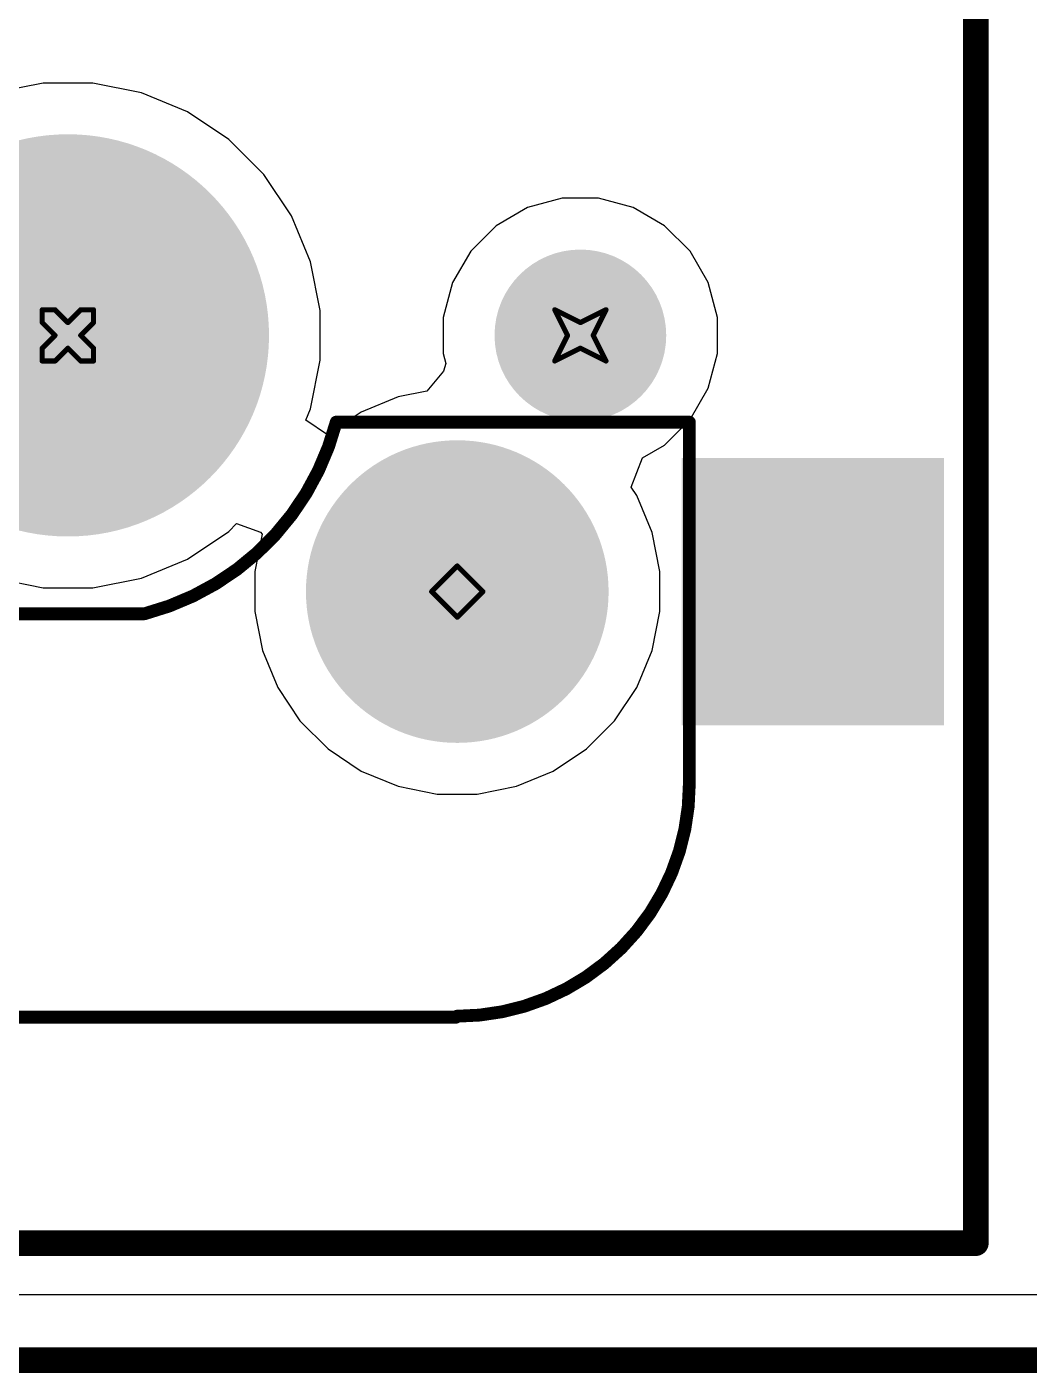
# Model space of a CAD drawing. Header units: inches. Extents: x 0 to 386, y 0 to 148.
# Drawn here: x 30.68 to 40.62, y 50.37 to 63.72 of the extents above; entities that cross this region are included whole.
import ezdxf

# ---------------------------------------------------------------- set-up
doc = ezdxf.new("R2010")
doc.units = ezdxf.units.IN
for name, color, linetype in [('Bottom Layer', 5, 'Continuous'), ('Bottom Overlay', 54, 'Continuous'), ('Bottom Paste', 16, 'Continuous'), ('Bottom Solder', 6, 'Continuous'), ('Drill Drawing', 1, 'Continuous'), ('Pad Holes', 156, 'Continuous'), ('Top Layer', 1, 'Continuous'), ('Top Overlay', 2, 'Continuous'), ('Top Solder', 216, 'Continuous')]:
    doc.layers.add(name, color=color, linetype=linetype)

# ---------------------------------------------------------------- blocks, each defined once
blk = doc.blocks.new('CPG151101S11_16_B_12')
at = {"layer": 'Bottom Layer'}
for points in [[(5.4750081, 3.8150038), (7.975003099999999, 3.8150038), (7.975003099999999, 1.2649962), (5.4750081, 1.2649962)], [(-7.975003099999999, 1.2750038), (-5.4750081, 1.2750038), (-5.4750081, -1.2750038), (-7.975003099999999, -1.2750038)]]:
    blk.add_hatch(color=5, dxfattribs=at).paths.add_polyline_path(points)
at = {"layer": 'Bottom Paste'}
for points in [[(5.4750081, 3.8150038), (7.975003099999999, 3.8150038), (7.975003099999999, 1.2649962), (5.4750081, 1.2649962)], [(-7.975003099999999, 1.2750038), (-5.4750081, 1.2750038), (-5.4750081, -1.2750038), (-7.975003099999999, -1.2750038)]]:
    blk.add_hatch(color=16, dxfattribs=at).paths.add_polyline_path(points)
at = {"layer": 'Bottom Solder'}
for points in [[(5.4249955, 3.8650164), (8.025015699999999, 3.8650164), (8.025015699999999, 1.2149836), (5.4249955, 1.2149836)], [(-8.025015699999999, 1.3250164), (-5.4249955, 1.3250164), (-5.4249955, -1.3250164), (-8.025015699999999, -1.3250164)]]:
    blk.add_hatch(color=6, dxfattribs=at).paths.add_polyline_path(points)
h = blk.add_hatch(color=6, dxfattribs=at)
edge = h.paths.add_edge_path()
edge.add_arc((3.199892, 2.54), 0.1016, 0, 360)
h = blk.add_hatch(color=6, dxfattribs=at)
edge = h.paths.add_edge_path()
edge.add_arc((-3.199892, 0), 0.1016, 0, 360)
h = blk.add_hatch(color=6, dxfattribs=at)
edge = h.paths.add_edge_path()
edge.add_arc((-4.420108, -2.54), 0.1016, 0, 360)
h = blk.add_hatch(color=6, dxfattribs=at)
edge = h.paths.add_edge_path()
edge.add_arc((0.6598919999999999, -2.54), 0.1016, 0, 360)
h = blk.add_hatch(color=6, dxfattribs=at)
edge = h.paths.add_edge_path()
edge.add_arc((5.739891999999999, -2.54), 0.1016, 0, 360)
at = {"layer": 'Pad Holes'}
h = blk.add_hatch(color=7, dxfattribs=at)
edge = h.paths.add_edge_path()
edge.add_arc((3.199892, 2.54), 1.499997, 0, 360)
h = blk.add_hatch(color=7, dxfattribs=at)
edge = h.paths.add_edge_path()
edge.add_arc((-3.199892, 0), 1.499997, 0, 360)
h = blk.add_hatch(color=7, dxfattribs=at)
edge = h.paths.add_edge_path()
edge.add_arc((0.6598919999999999, -2.54), 1.9939, 0, 360)
h = blk.add_hatch(color=7, dxfattribs=at)
edge = h.paths.add_edge_path()
edge.add_arc((-4.420108, -2.54), 0.8509, 0, 360)
h = blk.add_hatch(color=7, dxfattribs=at)
edge = h.paths.add_edge_path()
edge.add_arc((5.739891999999999, -2.54), 0.8509, 0, 360)
at = {"layer": 'Top Solder'}
h = blk.add_hatch(color=216, dxfattribs=at)
edge = h.paths.add_edge_path()
edge.add_arc((3.199892, 2.54), 0.1016, 0, 360)
h = blk.add_hatch(color=216, dxfattribs=at)
edge = h.paths.add_edge_path()
edge.add_arc((-3.199892, 0), 0.1016, 0, 360)
h = blk.add_hatch(color=216, dxfattribs=at)
edge = h.paths.add_edge_path()
edge.add_arc((-4.420108, -2.54), 0.1016, 0, 360)
h = blk.add_hatch(color=216, dxfattribs=at)
edge = h.paths.add_edge_path()
edge.add_arc((0.6598919999999999, -2.54), 0.1016, 0, 360)
h = blk.add_hatch(color=216, dxfattribs=at)
edge = h.paths.add_edge_path()
edge.add_arc((5.739891999999999, -2.54), 0.1016, 0, 360)
at = {"layer": 'Bottom Overlay'}
for points in [[(-5.499989, 1.9063716, 0.127, 0.127, -0.4142135623730951), (-3.1963614, 4.209999199999999, 0.127, 0.127, 0)], [(5.499989, 4.2200068, 0.127, 0.127, 0), (-3.1863538, 4.2200068, 0.127, 0.127, 0)], [(5.499989, 4.2200068, 0.127, 0.127, -0.4142135623730951), (5.4899814, 4.209999199999999, 0.127, 0.127, 0)], [(5.499989, 4.2200068, 0.127, 0.127, 0), (5.499989, 4.046143799999999, 0.127, 0.127, 0)], [(-5.499989, 1.9063716, 0.127, 0.127, 0), (-5.499989, -1.5061438, 0.127, 0.127, 0)], [(5.499989, 1.0338562, 0.127, 0.127, 0), (5.499989, 0.4700016, 0.127, 0.127, 0)], [(5.5000144, 0.4699508, 0.127, 0.127, 0), (5.499989, 0.4700016, 0.127, 0.127, 0)], [(5.5000144, 0.4699508, 0.127, 0.127, 0), (5.5000144, 0.2200148, 0.127, 0.127, 0)], [(-1.99999854, -1.67998394, 0.127, 0.127, -0.2716855530014931), (-0.09999725999999999, 0.22001734, 0.127, 0.127, 0)], [(0.1500124, 0.2200148, 0.127, 0.127, 0), (-0.0999998, 0.2200148, 0.127, 0.127, 0)], [(1.1900154, 0.2200148, 0.127, 0.127, 0), (0.1500124, 0.2200148, 0.127, 0.127, 0)], [(5.5000144, 0.2200148, 0.127, 0.127, 0), (1.1900154, 0.2200148, 0.127, 0.127, 0)], [(-5.499989, -1.5061438, 0.127, 0.127, 0), (-5.499989, -1.6799814, 0.127, 0.127, 0)], [(-1.999996, -1.6799814, 0.127, 0.127, 0), (-5.499989, -1.6799814, 0.127, 0.127, 0)]]:
    blk.add_lwpolyline(points, format="xyseb", dxfattribs=at)
for points in [[(-3.2281114, 4.209999199999999, 0.0635, 0.0635, 1), (-3.1646114, 4.209999199999999, 0.0635, 0.0635, 1)], [(-3.2181038, 4.2200068, 0.0635, 0.0635, 1), (-3.1546038, 4.2200068, 0.0635, 0.0635, 1)], [(5.4582314, 4.209999199999999, 0.0635, 0.0635, 1), (5.521731399999999, 4.209999199999999, 0.0635, 0.0635, 1)], [(5.468239, 4.2200068, 0.0635, 0.0635, 1), (5.531739, 4.2200068, 0.0635, 0.0635, 1)], [(5.468239, 4.2200068, 0.0635, 0.0635, 1), (5.531739, 4.2200068, 0.0635, 0.0635, 1)], [(5.468239, 4.2200068, 0.0635, 0.0635, 1), (5.531739, 4.2200068, 0.0635, 0.0635, 1)], [(5.468239, 4.046143799999999, 0.0635, 0.0635, 1), (5.531739, 4.046143799999999, 0.0635, 0.0635, 1)], [(-5.531739, 1.9063716, 0.0635, 0.0635, 1), (-5.468239, 1.9063716, 0.0635, 0.0635, 1)], [(-5.531739, 1.9063716, 0.0635, 0.0635, 1), (-5.468239, 1.9063716, 0.0635, 0.0635, 1)], [(5.468239, 1.0338562, 0.0635, 0.0635, 1), (5.531739, 1.0338562, 0.0635, 0.0635, 1)], [(5.468239, 0.4700016, 0.0635, 0.0635, 1), (5.531739, 0.4700016, 0.0635, 0.0635, 1)], [(5.468239, 0.4700016, 0.0635, 0.0635, 1), (5.531739, 0.4700016, 0.0635, 0.0635, 1)], [(5.4682644, 0.4699508, 0.0635, 0.0635, 1), (5.5317644, 0.4699508, 0.0635, 0.0635, 1)], [(5.4682644, 0.4699508, 0.0635, 0.0635, 1), (5.5317644, 0.4699508, 0.0635, 0.0635, 1)], [(-0.1317498, 0.2200148, 0.0635, 0.0635, 1), (-0.0682498, 0.2200148, 0.0635, 0.0635, 1)], [(-0.13174726, 0.22001734, 0.0635, 0.0635, 1), (-0.06824725999999999, 0.22001734, 0.0635, 0.0635, 1)], [(0.1182624, 0.2200148, 0.0635, 0.0635, 1), (0.1817624, 0.2200148, 0.0635, 0.0635, 1)], [(0.1182624, 0.2200148, 0.0635, 0.0635, 1), (0.1817624, 0.2200148, 0.0635, 0.0635, 1)], [(1.1582654, 0.2200148, 0.0635, 0.0635, 1), (1.2217654, 0.2200148, 0.0635, 0.0635, 1)], [(1.1582654, 0.2200148, 0.0635, 0.0635, 1), (1.2217654, 0.2200148, 0.0635, 0.0635, 1)], [(5.4682644, 0.2200148, 0.0635, 0.0635, 1), (5.5317644, 0.2200148, 0.0635, 0.0635, 1)], [(5.4682644, 0.2200148, 0.0635, 0.0635, 1), (5.5317644, 0.2200148, 0.0635, 0.0635, 1)], [(-5.531739, -1.5061438, 0.0635, 0.0635, 1), (-5.468239, -1.5061438, 0.0635, 0.0635, 1)], [(-5.531739, -1.5061438, 0.0635, 0.0635, 1), (-5.468239, -1.5061438, 0.0635, 0.0635, 1)], [(-5.531739, -1.6799814, 0.0635, 0.0635, 1), (-5.468239, -1.6799814, 0.0635, 0.0635, 1)], [(-5.531739, -1.6799814, 0.0635, 0.0635, 1), (-5.468239, -1.6799814, 0.0635, 0.0635, 1)], [(-2.03174854, -1.67998394, 0.0635, 0.0635, 1), (-1.96824854, -1.67998394, 0.0635, 0.0635, 1)], [(-2.031746, -1.6799814, 0.0635, 0.0635, 1), (-1.968246, -1.6799814, 0.0635, 0.0635, 1)]]:
    blk.add_lwpolyline(points, format="xyseb", close=True, dxfattribs=at)

msp = doc.modelspace()

# ---------------------------------------------------------------- linework, layer by layer
at = {"layer": 'Bottom Layer'}
for p, q in [((30.84369243999999, 63.16191076), (30.36033044, 63.06576413999999)), ((31.33652356, 63.16191076), (30.84369243999999, 63.16191076)), ((31.81988556, 63.06576413999999), (31.33652356, 63.16191076)), ((32.27520088, 62.8771666), (31.81988556, 63.06576413999999)), ((32.68497654, 62.60336221999999), (32.27520088, 62.8771666)), ((33.03345946, 62.25487929999999), (32.68497654, 62.60336221999999)), ((33.30726384, 61.84510364), (33.03345946, 62.25487929999999)), ((35.64559292, 61.92630236), (35.33572562, 61.7474)), ((35.99120564, 62.01891076), (35.64559292, 61.92630236)), ((36.34901035999999, 62.01891076), (35.99120564, 62.01891076)), ((36.69462308, 61.92630236), (36.34901035999999, 62.01891076)), ((37.00449037999999, 61.7474), (36.69462308, 61.92630236)), ((33.49586138, 61.38978832), (33.30726384, 61.84510364)), ((35.33572562, 61.7474), (35.08271876, 61.49439314)), ((37.25749724, 61.49439314), (37.00449037999999, 61.7474)), ((35.08271876, 61.49439314), (34.9038164, 61.18452583999999)), ((37.43639959999999, 61.18452583999999), (37.25749724, 61.49439314)), ((33.59200799999999, 60.90642631999999), (33.49586138, 61.38978832)), ((34.9038164, 61.18452583999999), (34.811208, 60.83891312)), ((37.529008, 60.83891312), (37.43639959999999, 61.18452583999999)), ((33.59200799999999, 60.4135952), (33.59200799999999, 60.90642631999999)), ((34.811208, 60.83891312), (34.811208, 60.4811084)), ((37.529008, 60.4811084), (37.529008, 60.83891312)), ((34.811208, 60.4811084), (34.83776116, 60.3820103)), ((37.43639959999999, 60.13549568), (37.529008, 60.4811084)), ((33.49586138, 59.9302332), (33.59200799999999, 60.4135952)), ((34.83776116, 60.3820103), (34.81234846, 60.30663325999999)), ((34.81234846, 60.30663325999999), (34.64838892, 60.1073728)), ((34.64838892, 60.1073728), (34.3641807, 60.05084002)), ((37.25749724, 59.82562838), (37.43639959999999, 60.13549568)), ((33.44968164, 59.81874752), (33.49586138, 59.9302332)), ((34.3641807, 60.05084002), (33.99874836, 59.8994738)), ((33.66501521999999, 59.67486921999999), (33.44968164, 59.81874752)), ((33.99874836, 59.8994738), (33.66986916, 59.67972316)), ((37.00449037999999, 59.57262152), (37.25749724, 59.82562838)), ((33.66986916, 59.67972316), (33.66501521999999, 59.67486921999999)), ((36.7845975, 59.44566724), (37.00449037999999, 59.57262152)), ((36.67380778, 59.15428606), (36.7845975, 59.44566724)), ((36.72935503999999, 59.07115439999999), (36.67380778, 59.15428606)), ((36.88072125999999, 58.70572205999999), (36.72935503999999, 59.07115439999999)), ((32.68497654, 58.7166593), (32.76235256, 58.79403532)), ((32.76235256, 58.79403532), (32.99971048, 58.70952444)), ((32.27520088, 58.44285491999999), (32.68497654, 58.7166593)), ((33.01553976, 58.68801064), (32.941895, 58.31778023999999)), ((32.99971048, 58.70952444), (33.01553976, 58.68801064)), ((36.957889, 58.31778023999999), (36.88072125999999, 58.70572205999999)), ((31.81988556, 58.25425738), (32.27520088, 58.44285491999999)), ((30.36033044, 58.25425738), (30.84369243999999, 58.15811075999999)), ((31.33652356, 58.15811075999999), (31.81988556, 58.25425738)), ((32.941895, 58.31778023999999), (32.941895, 57.92224127999999)), ((36.957889, 57.92224127999999), (36.957889, 58.31778023999999)), ((30.84369243999999, 58.15811075999999), (31.33652356, 58.15811075999999)), ((32.941895, 57.92224127999999), (33.01906274, 57.53429945999999)), ((36.88072125999999, 57.53429945999999), (36.957889, 57.92224127999999)), ((33.01906274, 57.53429945999999), (33.17042896, 57.16886711999999)), ((36.72935503999999, 57.16886711999999), (36.88072125999999, 57.53429945999999)), ((33.17042896, 57.16886711999999), (33.3901796, 56.83998792)), ((36.5096044, 56.83998792), (36.72935503999999, 57.16886711999999)), ((33.3901796, 56.83998792), (33.66986916, 56.56029836)), ((36.22991484, 56.56029836), (36.5096044, 56.83998792)), ((33.66986916, 56.56029836), (33.99874836, 56.34054772)), ((35.90103564, 56.34054772), (36.22991484, 56.56029836)), ((33.99874836, 56.34054772), (34.3641807, 56.1891815)), ((35.5356033, 56.1891815), (35.90103564, 56.34054772)), ((34.3641807, 56.1891815), (34.75212252, 56.11201376)), ((35.14766148, 56.11201376), (35.5356033, 56.1891815)), ((34.75212252, 56.11201376), (35.14766148, 56.11201376)), ((61.57187583999999, 51.14644329999999), (23.12309574, 51.14644329999999))]:
    msp.add_line(p, q, dxfattribs=at)
msp.add_lwpolyline([(23.12309574, 50.49900237999999, 0.254, 0.254, 0), (108.89492318, 50.49900237999999, 0.254, 0.254, 0)], format="xyseb", dxfattribs=at)
at = {"layer": 'Drill Drawing'}
for points in [[(30.836108, 60.78701075999999, 0.0508, 0.0508, 0), (30.836108, 60.91401076, 0.0508, 0.0508, 0)], [(30.836108, 60.91401076, 0.0508, 0.0508, 0), (30.963108, 60.91401076, 0.0508, 0.0508, 0)], [(30.963108, 60.91401076, 0.0508, 0.0508, 0), (31.090108, 60.78701075999999, 0.0508, 0.0508, 0)], [(31.090108, 60.78701075999999, 0.0508, 0.0508, 0), (31.217108, 60.91401076, 0.0508, 0.0508, 0)], [(31.217108, 60.91401076, 0.0508, 0.0508, 0), (31.34410799999999, 60.91401076, 0.0508, 0.0508, 0)], [(31.34410799999999, 60.78701075999999, 0.0508, 0.0508, 0), (31.34410799999999, 60.91401076, 0.0508, 0.0508, 0)], [(35.916108, 60.91401076, 0.0508, 0.0508, 0), (36.170108, 60.78701075999999, 0.0508, 0.0508, 0)], [(35.916108, 60.91401076, 0.0508, 0.0508, 0), (36.043108, 60.66001075999999, 0.0508, 0.0508, 0)], [(36.170108, 60.78701075999999, 0.0508, 0.0508, 0), (36.424108, 60.91401076, 0.0508, 0.0508, 0)], [(36.29710799999999, 60.66001075999999, 0.0508, 0.0508, 0), (36.424108, 60.91401076, 0.0508, 0.0508, 0)], [(30.836108, 60.78701075999999, 0.0508, 0.0508, 0), (30.963108, 60.66001075999999, 0.0508, 0.0508, 0)], [(31.217108, 60.66001075999999, 0.0508, 0.0508, 0), (31.34410799999999, 60.78701075999999, 0.0508, 0.0508, 0)], [(30.836108, 60.53301076, 0.0508, 0.0508, 0), (30.963108, 60.66001075999999, 0.0508, 0.0508, 0)], [(31.217108, 60.66001075999999, 0.0508, 0.0508, 0), (31.34410799999999, 60.53301076, 0.0508, 0.0508, 0)], [(35.916108, 60.40601076, 0.0508, 0.0508, 0), (36.043108, 60.66001075999999, 0.0508, 0.0508, 0)], [(36.29710799999999, 60.66001075999999, 0.0508, 0.0508, 0), (36.424108, 60.40601076, 0.0508, 0.0508, 0)], [(30.836108, 60.40601076, 0.0508, 0.0508, 0), (30.836108, 60.53301076, 0.0508, 0.0508, 0)], [(30.963108, 60.40601076, 0.0508, 0.0508, 0), (31.090108, 60.53301076, 0.0508, 0.0508, 0)], [(31.090108, 60.53301076, 0.0508, 0.0508, 0), (31.217108, 60.40601076, 0.0508, 0.0508, 0)], [(31.34410799999999, 60.40601076, 0.0508, 0.0508, 0), (31.34410799999999, 60.53301076, 0.0508, 0.0508, 0)], [(35.916108, 60.40601076, 0.0508, 0.0508, 0), (36.170108, 60.53301076, 0.0508, 0.0508, 0)], [(36.170108, 60.53301076, 0.0508, 0.0508, 0), (36.424108, 60.40601076, 0.0508, 0.0508, 0)], [(30.836108, 60.40601076, 0.0508, 0.0508, 0), (30.963108, 60.40601076, 0.0508, 0.0508, 0)], [(31.217108, 60.40601076, 0.0508, 0.0508, 0), (31.34410799999999, 60.40601076, 0.0508, 0.0508, 0)], [(34.695892, 58.12001075999999, 0.0508, 0.0508, 0), (34.949892, 58.37401076, 0.0508, 0.0508, 0)], [(34.949892, 58.37401076, 0.0508, 0.0508, 0), (35.203892, 58.12001075999999, 0.0508, 0.0508, 0)], [(34.695892, 58.12001075999999, 0.0508, 0.0508, 0), (34.949892, 57.86601075999999, 0.0508, 0.0508, 0)], [(34.949892, 57.86601075999999, 0.0508, 0.0508, 0), (35.203892, 58.12001075999999, 0.0508, 0.0508, 0)]]:
    msp.add_lwpolyline(points, format="xyseb", dxfattribs=at)
for points in [[(30.823408, 60.91401076, 0.0254, 0.0254, 1), (30.848808, 60.91401076, 0.0254, 0.0254, 1)], [(30.823408, 60.91401076, 0.0254, 0.0254, 1), (30.848808, 60.91401076, 0.0254, 0.0254, 1)], [(30.950408, 60.91401076, 0.0254, 0.0254, 1), (30.975808, 60.91401076, 0.0254, 0.0254, 1)], [(30.950408, 60.91401076, 0.0254, 0.0254, 1), (30.975808, 60.91401076, 0.0254, 0.0254, 1)], [(31.204408, 60.91401076, 0.0254, 0.0254, 1), (31.229808, 60.91401076, 0.0254, 0.0254, 1)], [(31.204408, 60.91401076, 0.0254, 0.0254, 1), (31.229808, 60.91401076, 0.0254, 0.0254, 1)], [(31.331408, 60.91401076, 0.0254, 0.0254, 1), (31.356808, 60.91401076, 0.0254, 0.0254, 1)], [(31.331408, 60.91401076, 0.0254, 0.0254, 1), (31.356808, 60.91401076, 0.0254, 0.0254, 1)], [(35.903408, 60.91401076, 0.0254, 0.0254, 1), (35.928808, 60.91401076, 0.0254, 0.0254, 1)], [(35.903408, 60.91401076, 0.0254, 0.0254, 1), (35.928808, 60.91401076, 0.0254, 0.0254, 1)], [(36.41140799999999, 60.91401076, 0.0254, 0.0254, 1), (36.436808, 60.91401076, 0.0254, 0.0254, 1)], [(36.41140799999999, 60.91401076, 0.0254, 0.0254, 1), (36.436808, 60.91401076, 0.0254, 0.0254, 1)], [(30.823408, 60.78701075999999, 0.0254, 0.0254, 1), (30.848808, 60.78701075999999, 0.0254, 0.0254, 1)], [(30.823408, 60.78701075999999, 0.0254, 0.0254, 1), (30.848808, 60.78701075999999, 0.0254, 0.0254, 1)], [(31.077408, 60.78701075999999, 0.0254, 0.0254, 1), (31.102808, 60.78701075999999, 0.0254, 0.0254, 1)], [(31.077408, 60.78701075999999, 0.0254, 0.0254, 1), (31.102808, 60.78701075999999, 0.0254, 0.0254, 1)], [(31.331408, 60.78701075999999, 0.0254, 0.0254, 1), (31.356808, 60.78701075999999, 0.0254, 0.0254, 1)], [(31.331408, 60.78701075999999, 0.0254, 0.0254, 1), (31.356808, 60.78701075999999, 0.0254, 0.0254, 1)], [(36.157408, 60.78701075999999, 0.0254, 0.0254, 1), (36.182808, 60.78701075999999, 0.0254, 0.0254, 1)], [(36.157408, 60.78701075999999, 0.0254, 0.0254, 1), (36.182808, 60.78701075999999, 0.0254, 0.0254, 1)], [(30.950408, 60.66001075999999, 0.0254, 0.0254, 1), (30.975808, 60.66001075999999, 0.0254, 0.0254, 1)], [(30.950408, 60.66001075999999, 0.0254, 0.0254, 1), (30.975808, 60.66001075999999, 0.0254, 0.0254, 1)], [(31.204408, 60.66001075999999, 0.0254, 0.0254, 1), (31.229808, 60.66001075999999, 0.0254, 0.0254, 1)], [(31.204408, 60.66001075999999, 0.0254, 0.0254, 1), (31.229808, 60.66001075999999, 0.0254, 0.0254, 1)], [(36.030408, 60.66001075999999, 0.0254, 0.0254, 1), (36.05580799999999, 60.66001075999999, 0.0254, 0.0254, 1)], [(36.030408, 60.66001075999999, 0.0254, 0.0254, 1), (36.05580799999999, 60.66001075999999, 0.0254, 0.0254, 1)], [(36.284408, 60.66001075999999, 0.0254, 0.0254, 1), (36.309808, 60.66001075999999, 0.0254, 0.0254, 1)], [(36.284408, 60.66001075999999, 0.0254, 0.0254, 1), (36.309808, 60.66001075999999, 0.0254, 0.0254, 1)], [(30.823408, 60.53301076, 0.0254, 0.0254, 1), (30.848808, 60.53301076, 0.0254, 0.0254, 1)], [(30.823408, 60.53301076, 0.0254, 0.0254, 1), (30.848808, 60.53301076, 0.0254, 0.0254, 1)], [(31.077408, 60.53301076, 0.0254, 0.0254, 1), (31.102808, 60.53301076, 0.0254, 0.0254, 1)], [(31.077408, 60.53301076, 0.0254, 0.0254, 1), (31.102808, 60.53301076, 0.0254, 0.0254, 1)], [(31.331408, 60.53301076, 0.0254, 0.0254, 1), (31.356808, 60.53301076, 0.0254, 0.0254, 1)], [(31.331408, 60.53301076, 0.0254, 0.0254, 1), (31.356808, 60.53301076, 0.0254, 0.0254, 1)], [(36.157408, 60.53301076, 0.0254, 0.0254, 1), (36.182808, 60.53301076, 0.0254, 0.0254, 1)], [(36.157408, 60.53301076, 0.0254, 0.0254, 1), (36.182808, 60.53301076, 0.0254, 0.0254, 1)], [(30.823408, 60.40601076, 0.0254, 0.0254, 1), (30.848808, 60.40601076, 0.0254, 0.0254, 1)], [(30.823408, 60.40601076, 0.0254, 0.0254, 1), (30.848808, 60.40601076, 0.0254, 0.0254, 1)], [(30.950408, 60.40601076, 0.0254, 0.0254, 1), (30.975808, 60.40601076, 0.0254, 0.0254, 1)], [(30.950408, 60.40601076, 0.0254, 0.0254, 1), (30.975808, 60.40601076, 0.0254, 0.0254, 1)], [(31.204408, 60.40601076, 0.0254, 0.0254, 1), (31.229808, 60.40601076, 0.0254, 0.0254, 1)], [(31.204408, 60.40601076, 0.0254, 0.0254, 1), (31.229808, 60.40601076, 0.0254, 0.0254, 1)], [(31.331408, 60.40601076, 0.0254, 0.0254, 1), (31.356808, 60.40601076, 0.0254, 0.0254, 1)], [(31.331408, 60.40601076, 0.0254, 0.0254, 1), (31.356808, 60.40601076, 0.0254, 0.0254, 1)], [(35.903408, 60.40601076, 0.0254, 0.0254, 1), (35.928808, 60.40601076, 0.0254, 0.0254, 1)], [(35.903408, 60.40601076, 0.0254, 0.0254, 1), (35.928808, 60.40601076, 0.0254, 0.0254, 1)], [(36.41140799999999, 60.40601076, 0.0254, 0.0254, 1), (36.436808, 60.40601076, 0.0254, 0.0254, 1)], [(36.41140799999999, 60.40601076, 0.0254, 0.0254, 1), (36.436808, 60.40601076, 0.0254, 0.0254, 1)], [(34.937192, 58.37401076, 0.0254, 0.0254, 1), (34.96259199999999, 58.37401076, 0.0254, 0.0254, 1)], [(34.937192, 58.37401076, 0.0254, 0.0254, 1), (34.96259199999999, 58.37401076, 0.0254, 0.0254, 1)], [(34.683192, 58.12001075999999, 0.0254, 0.0254, 1), (34.708592, 58.12001075999999, 0.0254, 0.0254, 1)], [(34.683192, 58.12001075999999, 0.0254, 0.0254, 1), (34.708592, 58.12001075999999, 0.0254, 0.0254, 1)], [(35.191192, 58.12001075999999, 0.0254, 0.0254, 1), (35.216592, 58.12001075999999, 0.0254, 0.0254, 1)], [(35.191192, 58.12001075999999, 0.0254, 0.0254, 1), (35.216592, 58.12001075999999, 0.0254, 0.0254, 1)], [(34.937192, 57.86601075999999, 0.0254, 0.0254, 1), (34.96259199999999, 57.86601075999999, 0.0254, 0.0254, 1)], [(34.937192, 57.86601075999999, 0.0254, 0.0254, 1), (34.96259199999999, 57.86601075999999, 0.0254, 0.0254, 1)]]:
    msp.add_lwpolyline(points, format="xyseb", close=True, dxfattribs=at)
at = {"layer": 'Top Layer'}
for p, q in [((30.84369243999999, 63.16191076), (30.36033044, 63.06576413999999)), ((31.33652356, 63.16191076), (30.84369243999999, 63.16191076)), ((31.81988556, 63.06576413999999), (31.33652356, 63.16191076)), ((32.27520088, 62.8771666), (31.81988556, 63.06576413999999)), ((32.68497654, 62.60336221999999), (32.27520088, 62.8771666)), ((33.03345946, 62.25487929999999), (32.68497654, 62.60336221999999)), ((33.30726384, 61.84510364), (33.03345946, 62.25487929999999)), ((35.64559292, 61.92630236), (35.33572562, 61.7474)), ((35.99120564, 62.01891076), (35.64559292, 61.92630236)), ((36.34901035999999, 62.01891076), (35.99120564, 62.01891076)), ((36.69462308, 61.92630236), (36.34901035999999, 62.01891076)), ((37.00449037999999, 61.7474), (36.69462308, 61.92630236)), ((33.49586138, 61.38978832), (33.30726384, 61.84510364)), ((35.33572562, 61.7474), (35.08271876, 61.49439314)), ((37.25749724, 61.49439314), (37.00449037999999, 61.7474)), ((35.08271876, 61.49439314), (34.9038164, 61.18452583999999)), ((37.43639959999999, 61.18452583999999), (37.25749724, 61.49439314)), ((33.59200799999999, 60.90642631999999), (33.49586138, 61.38978832)), ((34.9038164, 61.18452583999999), (34.811208, 60.83891312)), ((37.529008, 60.83891312), (37.43639959999999, 61.18452583999999)), ((33.59200799999999, 60.4135952), (33.59200799999999, 60.90642631999999)), ((34.811208, 60.83891312), (34.811208, 60.4811084)), ((37.529008, 60.4811084), (37.529008, 60.83891312)), ((34.811208, 60.4811084), (34.83776116, 60.3820103)), ((37.43639959999999, 60.13549568), (37.529008, 60.4811084)), ((33.49586138, 59.9302332), (33.59200799999999, 60.4135952)), ((34.83776116, 60.3820103), (34.81234846, 60.30663325999999)), ((34.81234846, 60.30663325999999), (34.64838892, 60.1073728)), ((34.64838892, 60.1073728), (34.3641807, 60.05084002)), ((37.25749724, 59.82562838), (37.43639959999999, 60.13549568)), ((33.44968164, 59.81874752), (33.49586138, 59.9302332)), ((34.3641807, 60.05084002), (33.99874836, 59.8994738)), ((33.66501521999999, 59.67486921999999), (33.44968164, 59.81874752)), ((33.99874836, 59.8994738), (33.66986916, 59.67972316)), ((37.00449037999999, 59.57262152), (37.25749724, 59.82562838)), ((33.66986916, 59.67972316), (33.66501521999999, 59.67486921999999)), ((36.7845975, 59.44566724), (37.00449037999999, 59.57262152)), ((36.67380778, 59.15428606), (36.7845975, 59.44566724)), ((36.72935503999999, 59.07115439999999), (36.67380778, 59.15428606)), ((36.88072125999999, 58.70572205999999), (36.72935503999999, 59.07115439999999)), ((32.68497654, 58.7166593), (32.76235256, 58.79403532)), ((32.76235256, 58.79403532), (32.99971048, 58.70952444)), ((32.27520088, 58.44285491999999), (32.68497654, 58.7166593)), ((33.01553976, 58.68801064), (32.941895, 58.31778023999999)), ((32.99971048, 58.70952444), (33.01553976, 58.68801064)), ((36.957889, 58.31778023999999), (36.88072125999999, 58.70572205999999)), ((31.81988556, 58.25425738), (32.27520088, 58.44285491999999)), ((30.36033044, 58.25425738), (30.84369243999999, 58.15811075999999)), ((31.33652356, 58.15811075999999), (31.81988556, 58.25425738)), ((32.941895, 58.31778023999999), (32.941895, 57.92224127999999)), ((36.957889, 57.92224127999999), (36.957889, 58.31778023999999)), ((30.84369243999999, 58.15811075999999), (31.33652356, 58.15811075999999)), ((32.941895, 57.92224127999999), (33.01906274, 57.53429945999999)), ((36.88072125999999, 57.53429945999999), (36.957889, 57.92224127999999)), ((33.01906274, 57.53429945999999), (33.17042896, 57.16886711999999)), ((36.72935503999999, 57.16886711999999), (36.88072125999999, 57.53429945999999)), ((33.17042896, 57.16886711999999), (33.3901796, 56.83998792)), ((36.5096044, 56.83998792), (36.72935503999999, 57.16886711999999)), ((33.3901796, 56.83998792), (33.66986916, 56.56029836)), ((36.22991484, 56.56029836), (36.5096044, 56.83998792)), ((33.66986916, 56.56029836), (33.99874836, 56.34054772)), ((35.90103564, 56.34054772), (36.22991484, 56.56029836)), ((33.99874836, 56.34054772), (34.3641807, 56.1891815)), ((35.5356033, 56.1891815), (35.90103564, 56.34054772)), ((34.3641807, 56.1891815), (34.75212252, 56.11201376)), ((35.14766148, 56.11201376), (35.5356033, 56.1891815)), ((34.75212252, 56.11201376), (35.14766148, 56.11201376))]:
    msp.add_line(p, q, dxfattribs=at)
at = {"layer": 'Top Overlay'}
for points in [[(40.08958707999999, 51.66000843999999, 0.254, 0.254, 0), (40.08958707999999, 69.66000799999999, 0.254, 0.254, 0)], [(22.08958752, 51.66000843999999, 0.254, 0.254, 0), (40.08958707999999, 51.66000843999999, 0.254, 0.254, 0)]]:
    msp.add_lwpolyline(points, format="xyseb", dxfattribs=at)
msp.add_lwpolyline([(40.02608708, 51.66000843999999, 0.127, 0.127, 1), (40.15308708, 51.66000843999999, 0.127, 0.127, 1)], format="xyseb", close=True, dxfattribs=at)
msp.add_lwpolyline([(40.02608708, 51.66000843999999, 0.127, 0.127, 1), (40.15308708, 51.66000843999999, 0.127, 0.127, 1)], format="xyseb", close=True, dxfattribs=at)

# ---------------------------------------------------------------- block references
at = {"rotation": 180}
msp.add_blockref('CPG151101S11_16_B_12', (31.75, 58.12001075999999), dxfattribs=at)

doc.saveas('drawing.dxf')
